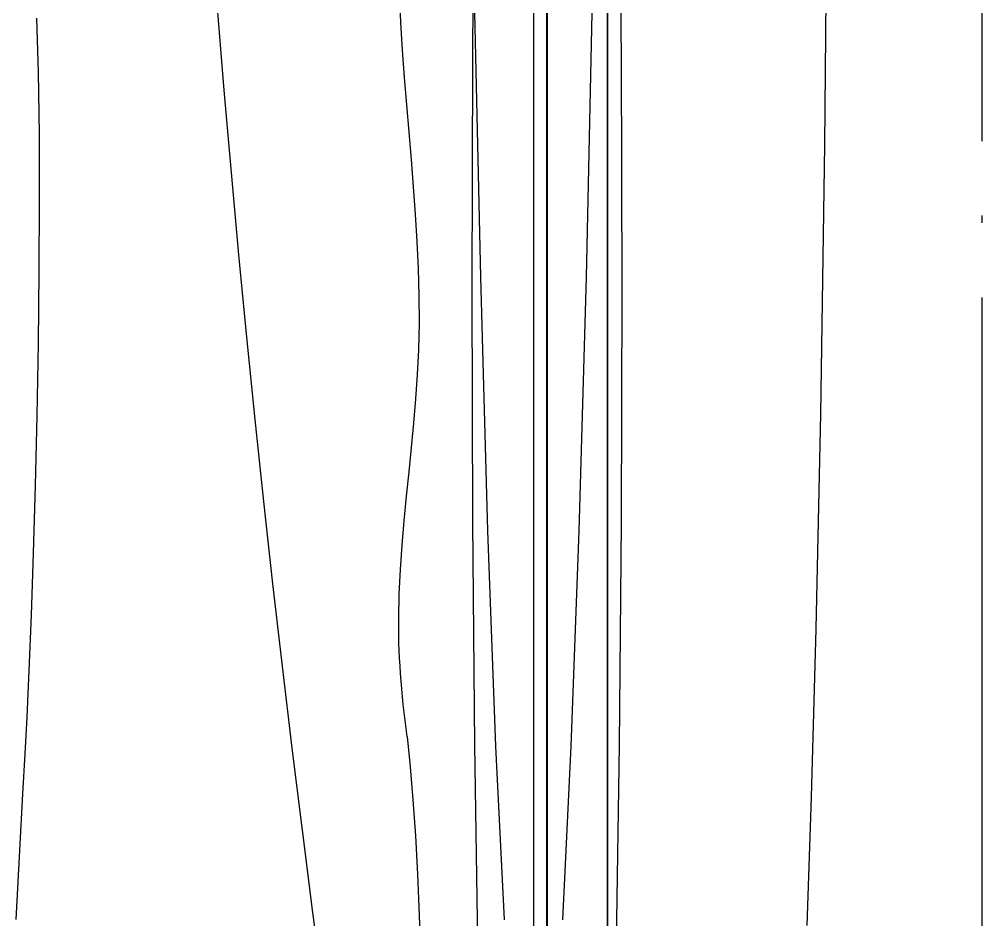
# Model space of a CAD drawing. Extents: x 11992 to 29481, y -6727 to 6811.
# Drawn here: x 21739.3 to 21997.7, y 1192.9 to 1434.7 of the extents above; entities that cross this region are included whole.
import ezdxf

# ---------------------------------------------------------------- set-up
doc = ezdxf.new("R2010")
doc.units = 0
doc.header["$MEASUREMENT"] = 0
doc.linetypes.add('DOTE', pattern=[2.42, 2, -0.2, 0.02, -0.2])
doc.layers.get('0').update_dxf_attribs({"color": 8, "linetype": 'CONTINUOUS'})
doc.layers.add('zoylight 4标注', color=9, linetype='CONTINUOUS')
doc.layers.add('zoylight 5回路', color=4, linetype='CONTINUOUS')

msp = doc.modelspace()

# ---------------------------------------------------------------- linework, layer by layer
for p, q in [((21877.37, 2739.53, -2340.43), (21877.37, 1129.56, -2340.43)), ((21897.26, 2739.53, -2340.43), (21897.26, 1129.56, -2340.43)), ((21897.26, 1129.56, -2110.34), (21897.26, 2739.53, -2110.34)), ((21880.91, 1822.02, -2368.6), (21880.91, 902.03, -2368.6)), ((21880.91, 1822.02, -1988.6), (21880.91, 902.03, -1988.6)), ((21881.09, 1822.02, -2368.6), (21881.09, 902.03, -2368.6)), ((21881.09, 1822.02, -1988.6), (21881.09, 902.03, -1988.6)), ((21881.1, 1821.61, -1878.87), (21881.1, 893.99, -1878.87)), ((21881.1, 1821.61, -2368.6), (21881.1, 901.07, -2368.6)), ((21881.1, 1821.61, -2118.6), (21881.1, 901.07, -2118.6)), ((21881.1, 901.07, -1638.61), (21881.1, 1821.61, -1638.61)), ((21881.1, 1821.61, -1897.87), (21881.1, 901.07, -1897.87)), ((21897.26, 1429.87, -2041.42), (21897.26, 1499.91, -2041.29)), ((21897.26, 1420.25, -2043.95), (21897.26, 1491.05, -2043.84)), ((21955.61, 1400.84, -1940.43), (21956.49, 1489.14, -1940.43)), ((21861.08, 1424.42, -2368.6), (21861.6, 1484.28, -2368.6)), ((21861.08, 1424.42, -1988.6), (21861.6, 1484.28, -1988.6)), ((21900.35, 1484.29, -2368.6), (21900.9, 1424.43, -2368.6)), ((21900.35, 1484.29, -1988.6), (21900.9, 1424.43, -1988.6)), ((21881.1, 1453.45, -2078.19), (21881.1, 1428.32, -2077.98)), ((21881.1, 1448.52, -2075.63), (21881.1, 1423.91, -2075.44)), ((21881.1, 1434.34, -1739.18), (21881.1, 1446.83, -1738.92)), ((21881.1, 1434.34, -1990.91), (21881.1, 1446.83, -1991.18)), ((21841.78, 1433.77, -2340.43), (21841.3, 1444.27, -2340.43)), ((21863.23, 1365.39, -2340.43), (21861.54, 1442.7, -2340.43)), ((21881.1, 1442.07, -2030.43), (21881.1, 1417.71, -2030.36)), ((21893.2, 1442.7, -2340.43), (21891.51, 1365.38, -2340.43)), ((21897.26, 1395.64, -1997.43), (21897.26, 1443.17, -1996.79)), ((21897.26, 1365.39, -2093.09), (21897.26, 1442.7, -2091.03)), ((21897.26, 1442.7, -2129.65), (21897.26, 1365.39, -2127.59)), ((21881.1, 1439.03, -2118.68), (21881.1, 1412.68, -2118.91)), ((21744.5, 1420.32, -1634.2), (21744.07, 1434.99, -1634.45)), ((21881.1, 1421.83, -1739.37), (21881.1, 1434.34, -1739.18)), ((21881.1, 1421.83, -1990.72), (21881.1, 1434.34, -1990.91)), ((21897.26, 1350.16, -2083.17), (21897.26, 1436.53, -2083.37)), ((21842.24, 1426.39, -2340.43), (21841.78, 1433.77, -2340.43)), ((21897.26, 1345.88, -2041.51), (21897.26, 1429.87, -2041.42)), ((21881.1, 1428.32, -2077.98), (21881.1, 1408.83, -2077.76)), ((21842.78, 1419.03, -2340.43), (21842.24, 1426.39, -2340.43)), ((21860.91, 1362.02, -2368.6), (21861.08, 1424.42, -2368.6)), ((21860.91, 1362.02, -1988.6), (21861.08, 1424.42, -1988.6)), ((21900.9, 1424.43, -2368.6), (21901.09, 1362.03, -2368.6)), ((21900.9, 1424.43, -1988.6), (21901.09, 1362.03, -1988.6)), ((21881.1, 1423.91, -2075.44), (21881.1, 1404.93, -2075.22)), ((21881.1, 1409.31, -1739.48), (21881.1, 1421.83, -1739.37)), ((21881.1, 1409.31, -1990.62), (21881.1, 1421.83, -1990.72)), ((21744.73, 1403.79, -1634.07), (21744.5, 1420.32, -1634.2)), ((21843.37, 1411.68, -2340.43), (21842.78, 1419.03, -2340.43)), ((21897.26, 1335.5, -2044.02), (21897.26, 1420.25, -2043.95)), ((21881.1, 1417.71, -2030.36), (21881.1, 1395.5, -2030.29)), ((21843.98, 1404.33, -2340.43), (21843.37, 1411.68, -2340.43)), ((21881.1, 1412.68, -2118.91), (21881.1, 1391.94, -2119.14)), ((21881.1, 1396.79, -1739.5), (21881.1, 1409.31, -1739.48)), ((21881.1, 1396.79, -1990.6), (21881.1, 1409.31, -1990.62)), ((21881.1, 1408.93, -1739.48), (21881.1, 1401.54, -1740.83)), ((21881.1, 1408.93, -1990.62), (21881.1, 1401.54, -1989.26)), ((21881.1, 1408.83, -2077.76), (21881.1, 1394.04, -2077.51)), ((21744.78, 1385.86, -1634.04), (21744.73, 1403.79, -1634.07)), ((21844.6, 1396.99, -2340.43), (21843.98, 1404.33, -2340.43)), ((21881.1, 1404.93, -2075.22), (21881.1, 1390.65, -2074.99)), ((21881.1, 1401.54, -1740.83), (21881.1, 1394.06, -1742.07)), ((21881.1, 1401.54, -1989.26), (21881.1, 1394.06, -1988.03)), ((21954.51, 1328.73, -1940.43), (21955.61, 1400.84, -1940.43)), ((21845.18, 1389.66, -2340.43), (21844.6, 1396.99, -2340.43)), ((21881.1, 1384.27, -1739.42), (21881.1, 1396.79, -1739.5)), ((21881.1, 1384.27, -1990.67), (21881.1, 1396.79, -1990.6)), ((21897.26, 1346.82, -1998.3), (21897.26, 1395.64, -1997.43)), ((21881.1, 1395.5, -2030.29), (21881.1, 1375.68, -2030.19)), ((21881.1, 1394.06, -1742.07), (21881.1, 1386.49, -1743.18)), ((21881.1, 1394.06, -1988.03), (21881.1, 1386.49, -1986.91)), ((21881.1, 1394.04, -2077.51), (21881.1, 1383.01, -2077.25)), ((21881.1, 1391.94, -2119.14), (21881.1, 1375.87, -2119.37)), ((21881.1, 1390.65, -2074.99), (21881.1, 1380.13, -2074.74)), ((21845.71, 1382.34, -2340.43), (21845.18, 1389.66, -2340.43)), ((21744.68, 1366.99, -1634.1), (21744.78, 1385.86, -1634.04)), ((21881.1, 1386.49, -1743.18), (21881.1, 1378.83, -1744.18)), ((21881.1, 1386.49, -1986.91), (21881.1, 1378.83, -1985.91)), ((21881.1, 1371.74, -1739.26), (21881.1, 1384.27, -1739.42)), ((21881.1, 1371.74, -1990.83), (21881.1, 1384.27, -1990.67)), ((21881.1, 1383.01, -2077.25), (21881.1, 1374.81, -2076.97)), ((21846.15, 1375.03, -2340.43), (21845.71, 1382.34, -2340.43)), ((21881.1, 1380.13, -2074.74), (21881.1, 1372.43, -2074.49)), ((21881.1, 1378.83, -1744.18), (21881.1, 1371.07, -1745.07)), ((21881.1, 1378.83, -1985.91), (21881.1, 1371.07, -1985.03)), ((21846.49, 1367.73, -2340.43), (21846.15, 1375.03, -2340.43)), ((21881.1, 1375.87, -2119.37), (21881.1, 1363.54, -2119.59)), ((21881.1, 1375.68, -2030.19), (21881.1, 1358.46, -2030.01)), ((21881.1, 1374.81, -2076.97), (21881.1, 1368.49, -2076.69)), ((21881.1, 1372.43, -2074.49), (21881.1, 1366.61, -2074.22)), ((21881.1, 1359.23, -1738.99), (21881.1, 1371.74, -1739.26)), ((21881.1, 1359.23, -1991.1), (21881.1, 1371.74, -1990.83)), ((21881.1, 1371.07, -1745.07), (21881.1, 1363.23, -1745.83)), ((21881.1, 1371.07, -1985.03), (21881.1, 1363.23, -1984.26)), ((21846.69, 1360.43, -2340.43), (21846.49, 1367.73, -2340.43)), ((21881.1, 1368.49, -2076.69), (21881.1, 1363.12, -2076.4)), ((21744.44, 1347.64, -1634.24), (21744.68, 1366.99, -1634.1)), ((21865.15, 1297.33, -2340.43), (21863.23, 1365.39, -2340.43)), ((21881.1, 1366.61, -2074.22), (21881.1, 1361.73, -2073.95)), ((21891.51, 1365.38, -2340.43), (21889.59, 1297.33, -2340.43)), ((21897.26, 1297.33, -2095.44), (21897.26, 1365.39, -2093.09)), ((21897.26, 1365.39, -2127.59), (21897.26, 1297.33, -2125.25)), ((21861.1, 1299.62, -2368.6), (21860.91, 1362.02, -2368.6)), ((21861.11, 1299.62, -1988.6), (21860.91, 1362.02, -1988.6)), ((21881.1, 1363.54, -2119.59), (21881.1, 1354.01, -2119.81)), ((21881.1, 1363.23, -1745.83), (21881.1, 1355.29, -1746.48)), ((21881.1, 1363.23, -1984.26), (21881.1, 1355.29, -1983.61)), ((21881.1, 1363.12, -2076.4), (21881.1, 1357.26, -2076.06)), ((21901.09, 1362.03, -2368.6), (21900.92, 1299.62, -2368.6)), ((21901.09, 1362.03, -1988.6), (21900.92, 1299.62, -1988.6)), ((21846.74, 1353.14, -2340.43), (21846.69, 1360.43, -2340.43)), ((21881.1, 1361.73, -2073.95), (21881.1, 1355.89, -2073.62)), ((21881.1, 1346.72, -1738.63), (21881.1, 1359.23, -1738.99)), ((21881.1, 1346.72, -1991.47), (21881.1, 1359.23, -1991.1)), ((21881.1, 1358.46, -2030.01), (21881.1, 1350.47, -2029.87)), ((21881.1, 1357.26, -2076.06), (21881.1, 1351.41, -2075.73)), ((21881.1, 1355.89, -2073.62), (21881.1, 1350.04, -2073.28)), ((21881.1, 1355.29, -1746.48), (21881.1, 1347.26, -1747.01)), ((21881.1, 1355.29, -1983.61), (21881.1, 1347.26, -1983.08)), ((21846.59, 1345.86, -2340.43), (21846.74, 1353.14, -2340.43)), ((21881.1, 1354.01, -2119.81), (21881.1, 1346.35, -2120.03)), ((21881.1, 1351.41, -2075.73), (21881.1, 1345.56, -2075.4)), ((21881.1, 1350.47, -2029.87), (21881.1, 1343.23, -2029.71)), ((21881.1, 1350.04, -2073.28), (21881.1, 1344.2, -2072.96)), ((21897.26, 1248.52, -2082.99), (21897.26, 1350.16, -2083.17)), ((21744.09, 1328.27, -1634.44), (21744.44, 1347.64, -1634.24)), ((21881.1, 1347.26, -1747.01), (21881.1, 1339.14, -1747.42)), ((21881.1, 1347.26, -1983.08), (21881.1, 1339.14, -1982.67)), ((21881.1, 1334.23, -1738.15), (21881.1, 1346.72, -1738.63)), ((21881.1, 1334.23, -1991.94), (21881.1, 1346.72, -1991.47)), ((21897.26, 1297.01, -1999.43), (21897.26, 1346.82, -1998.3)), ((21846.28, 1339.31, -2340.43), (21846.59, 1345.86, -2340.43)), ((21881.1, 1346.35, -2120.03), (21881.1, 1339.61, -2120.23)), ((21881.1, 1345.56, -2075.4), (21881.1, 1339.72, -2075.08)), ((21881.1, 1344.2, -2072.96), (21881.1, 1338.36, -2072.64)), ((21897.26, 1246.54, -2041.57), (21897.26, 1345.88, -2041.51)), ((21881.1, 1343.23, -2029.71), (21881.1, 1336.65, -2029.53)), ((21845.83, 1332.75, -2340.43), (21846.28, 1339.31, -2340.43)), ((21881.1, 1339.72, -2075.08), (21881.1, 1333.88, -2074.79)), ((21881.1, 1339.61, -2120.23), (21881.1, 1326.27, -2120.59)), ((21881.1, 1339.14, -1747.42), (21881.1, 1330.93, -1747.72)), ((21881.1, 1339.14, -1982.67), (21881.1, 1330.93, -1982.38)), ((21881.1, 1338.36, -2072.64), (21881.1, 1332.52, -2072.35)), ((21881.1, 1336.65, -2029.53), (21881.1, 1330.66, -2029.34)), ((21881.1, 1325.77, -1737.76), (21881.1, 1334.23, -1738.15)), ((21881.1, 1325.77, -1992.33), (21881.1, 1334.23, -1991.94)), ((21881.1, 1333.88, -2074.79), (21881.1, 1328.04, -2074.52)), ((21897.26, 1235.4, -2044.05), (21897.26, 1335.5, -2044.02)), ((21845.27, 1326.21, -2340.43), (21845.83, 1332.75, -2340.43)), ((21881.1, 1332.52, -2072.35), (21881.1, 1326.69, -2072.08)), ((21881.1, 1330.93, -1747.72), (21881.1, 1322.62, -1747.89)), ((21881.1, 1330.93, -1982.38), (21881.1, 1322.62, -1982.2)), ((21881.1, 1330.66, -2029.34), (21881.1, 1325.21, -2029.14)), ((21897.26, 1330.18, -2391.29), (21897.26, 1330.21, -2390.46)), ((21897.26, 1330.21, -2390.46), (21897.26, 1330.21, -2340.08)), ((21897.26, 1330.21, -2340.08), (21897.26, 1240.21, -2340.08)), ((21897.26, 1330.11, -2392.13), (21897.26, 1330.18, -2391.29)), ((21897.26, 1330.02, -2392.95), (21897.26, 1330.11, -2392.13)), ((21897.26, 1329.9, -2393.78), (21897.26, 1330.02, -2392.95)), ((21897.26, 1329.76, -2394.6), (21897.26, 1329.9, -2393.78)), ((21897.26, 1329.58, -2395.41), (21897.26, 1329.76, -2394.6)), ((21897.26, 1329.37, -2396.22), (21897.26, 1329.58, -2395.41)), ((21897.26, 1329.14, -2397.02), (21897.26, 1329.37, -2396.22)), ((21897.26, 1328.88, -2397.81), (21897.26, 1329.14, -2397.02)), ((21897.26, 1328.6, -2398.59), (21897.26, 1328.88, -2397.81)), ((21897.26, 1328.28, -2399.37), (21897.26, 1328.6, -2398.59)), ((21953.28, 1270.99, -1940.43), (21954.51, 1328.73, -1940.43)), ((21743.65, 1309.34, -1634.7), (21744.09, 1328.27, -1634.44)), ((21844.64, 1319.66, -2340.43), (21845.27, 1326.21, -2340.43)), ((21881.1, 1328.04, -2074.52), (21881.1, 1322.2, -2074.27)), ((21881.1, 1326.69, -2072.08), (21881.1, 1320.85, -2071.83)), ((21881.1, 1326.27, -2120.59), (21881.1, 1312.91, -2120.9)), ((21881.1, 1317.31, -1737.35), (21881.1, 1325.77, -1737.76)), ((21881.1, 1317.31, -1992.75), (21881.1, 1325.77, -1992.33)), ((21897.26, 1327.94, -2400.13), (21897.26, 1328.28, -2399.37)), ((21897.26, 1327.58, -2400.87), (21897.26, 1327.94, -2400.13)), ((21897.26, 1327.19, -2401.61), (21897.26, 1327.58, -2400.87)), ((21897.26, 1326.77, -2402.33), (21897.26, 1327.19, -2401.61)), ((21897.26, 1326.33, -2403.04), (21897.26, 1326.77, -2402.33)), ((21897.26, 1325.86, -2403.73), (21897.26, 1326.33, -2403.04)), ((21897.26, 1325.37, -2404.4), (21897.26, 1325.86, -2403.73)), ((21881.1, 1325.21, -2029.14), (21881.1, 1320.23, -2028.94)), ((21897.26, 1324.86, -2405.06), (21897.26, 1325.37, -2404.4)), ((21897.26, 1324.33, -2405.7), (21897.26, 1324.86, -2405.06)), ((21897.26, 1323.77, -2406.32), (21897.26, 1324.33, -2405.7)), ((21897.26, 1323.2, -2406.92), (21897.26, 1323.77, -2406.32)), ((21897.26, 1322.6, -2407.5), (21897.26, 1323.2, -2406.92)), ((21881.1, 1322.62, -1747.89), (21881.1, 1314.22, -1747.95)), ((21881.1, 1322.62, -1982.2), (21881.1, 1314.22, -1982.14)), ((21881.1, 1322.2, -2074.27), (21881.1, 1316.36, -2074.06)), ((21881.1, 1320.85, -2071.83), (21881.1, 1315.01, -2071.63)), ((21897.26, 1321.98, -2408.06), (21897.26, 1322.6, -2407.5)), ((21897.26, 1321.35, -2408.6), (21897.26, 1321.98, -2408.06)), ((21897.26, 1320.69, -2409.12), (21897.26, 1321.35, -2408.6)), ((21897.26, 1320.02, -2409.61), (21897.26, 1320.69, -2409.12)), ((21843.97, 1313.12, -2340.43), (21844.64, 1319.66, -2340.43)), ((21881.1, 1320.23, -2028.94), (21881.1, 1315.65, -2028.75)), ((21897.26, 1319.33, -2410.08), (21897.26, 1320.02, -2409.61)), ((21897.26, 1251.09, -2410.08), (21897.26, 1319.33, -2410.08)), ((21881.1, 1308.85, -1736.92), (21881.1, 1317.31, -1737.35)), ((21881.1, 1308.85, -1993.17), (21881.1, 1317.31, -1992.75)), ((21881.1, 1316.36, -2074.06), (21881.1, 1310.52, -2073.89)), ((21881.1, 1315.65, -2028.75), (21881.1, 1311.4, -2028.58)), ((21843.31, 1306.57, -2340.43), (21843.97, 1313.12, -2340.43)), ((21881.1, 1315.01, -2071.63), (21881.1, 1309.16, -2071.46)), ((21881.1, 1312.91, -2120.9), (21881.1, 1299.54, -2121.13)), ((21881.1, 1311.4, -2028.58), (21881.1, 1307.41, -2028.42)), ((21881.1, 1310.52, -2073.89), (21881.1, 1304.67, -2073.77)), ((21743.14, 1291.31, -1634.99), (21743.65, 1309.34, -1634.7)), ((21881.1, 1309.16, -2071.46), (21881.1, 1303.32, -2071.33)), ((21881.1, 1300.39, -1736.52), (21881.1, 1308.85, -1736.92)), ((21881.1, 1300.39, -1993.58), (21881.1, 1308.85, -1993.17)), ((21842.68, 1300.02, -2340.43), (21843.31, 1306.57, -2340.43)), ((21881.1, 1307.41, -2028.42), (21881.1, 1303.63, -2028.29)), ((21881.1, 1304.67, -2073.77), (21881.1, 1298.81, -2073.69)), ((21881.1, 1303.63, -2028.29), (21881.1, 1299.98, -2028.19)), ((21881.1, 1303.32, -2071.33), (21881.1, 1297.47, -2071.26)), ((21842.12, 1293.47, -2340.43), (21842.68, 1300.02, -2340.43)), ((21881.1, 1291.93, -1736.14), (21881.1, 1300.39, -1736.52)), ((21881.1, 1291.93, -1993.95), (21881.1, 1300.39, -1993.58)), ((21881.1, 1299.98, -2028.19), (21881.1, 1296.39, -2028.13)), ((21861.65, 1239.76, -2368.6), (21861.1, 1299.62, -2368.6)), ((21861.65, 1239.76, -1988.6), (21861.11, 1299.62, -1988.6)), ((21867.27, 1239.49, -2340.43), (21865.15, 1297.33, -2340.43)), ((21881.1, 1299.54, -2121.13), (21881.1, 1286.17, -2121.3)), ((21881.1, 1298.81, -2073.69), (21881.1, 1292.94, -2073.67)), ((21881.1, 1297.47, -2071.26), (21881.1, 1291.62, -2071.24)), ((21889.59, 1297.33, -2340.43), (21887.46, 1239.49, -2340.43)), ((21897.26, 1239.5, -2098.03), (21897.26, 1297.33, -2095.44)), ((21897.26, 1297.33, -2125.25), (21897.26, 1239.5, -2122.65)), ((21900.92, 1299.62, -2368.6), (21900.4, 1239.77, -2368.6)), ((21900.92, 1299.62, -1988.6), (21900.4, 1239.77, -1988.6)), ((21881.1, 1296.39, -2028.13), (21881.1, 1292.96, -2028.11)), ((21897.26, 1246.54, -2000.86), (21897.26, 1297.01, -1999.43)), ((21841.66, 1286.9, -2340.43), (21842.12, 1293.47, -2340.43)), ((21881.1, 1292.96, -2028.11), (21881.1, 1289.53, -2028.13)), ((21881.1, 1292.94, -2073.67), (21881.1, 1288.69, -2073.68)), ((21742.59, 1274.64, -1635.31), (21743.14, 1291.31, -1634.99)), ((21881.1, 1283.48, -1735.83), (21881.1, 1291.93, -1736.14)), ((21881.1, 1283.48, -1994.26), (21881.1, 1291.93, -1993.95)), ((21881.1, 1291.62, -2071.24), (21881.1, 1287.36, -2071.25)), ((21881.1, 1289.53, -2028.13), (21881.1, 1286.09, -2028.17)), ((21881.1, 1288.69, -2073.68), (21881.1, 1284.43, -2073.72)), ((21881.1, 1287.36, -2071.25), (21881.1, 1283.1, -2071.29)), ((21841.34, 1280.33, -2340.43), (21841.66, 1286.9, -2340.43)), ((21881.1, 1286.17, -2121.3), (21881.1, 1272.79, -2121.38)), ((21881.1, 1286.09, -2028.17), (21881.1, 1282.66, -2028.24)), ((21881.1, 1284.43, -2073.72), (21881.1, 1280.17, -2073.78)), ((21881.1, 1275.03, -1735.6), (21881.1, 1283.48, -1735.83)), ((21881.1, 1275.03, -1994.49), (21881.1, 1283.48, -1994.26)), ((21881.1, 1283.1, -2071.29), (21881.1, 1278.84, -2071.35)), ((21881.1, 1282.66, -2028.24), (21881.1, 1279.22, -2028.31)), ((21841.2, 1273.75, -2340.43), (21841.34, 1280.33, -2340.43)), ((21881.1, 1280.17, -2073.78), (21881.1, 1275.91, -2073.84)), ((21881.1, 1279.22, -2028.31), (21881.1, 1275.78, -2028.4)), ((21881.1, 1278.84, -2071.35), (21881.1, 1274.58, -2071.41)), ((21742.01, 1259.8, -1635.64), (21742.59, 1274.64, -1635.31)), ((21881.1, 1275.91, -2073.84), (21881.1, 1271.65, -2073.91)), ((21881.1, 1275.78, -2028.4), (21881.1, 1272.34, -2028.48)), ((21881.1, 1266.58, -1735.46), (21881.1, 1275.03, -1735.6)), ((21881.1, 1266.58, -1994.63), (21881.1, 1275.03, -1994.49)), ((21881.1, 1274.58, -2071.41), (21881.1, 1270.31, -2071.47)), ((21841.27, 1267.16, -2340.43), (21841.2, 1273.75, -2340.43)), ((21881.1, 1272.79, -2121.38), (21881.1, 1259.41, -2121.37)), ((21881.1, 1272.34, -2028.48), (21881.1, 1268.9, -2028.55)), ((21881.1, 1271.65, -2073.91), (21881.1, 1267.4, -2073.96)), ((21881.1, 1270.31, -2071.47), (21881.1, 1266.05, -2071.53)), ((21952.02, 1225.79, -1940.43), (21953.28, 1270.99, -1940.43)), ((21841.35, 1265.13, -2340.43), (21841.27, 1267.16, -2340.43)), ((21881.1, 1268.9, -2028.55), (21881.1, 1265.45, -2028.61)), ((21881.1, 1267.4, -2073.96), (21881.1, 1263.14, -2074)), ((21881.1, 1258.15, -1735.45), (21881.1, 1266.58, -1735.46)), ((21881.1, 1258.15, -1994.64), (21881.1, 1266.58, -1994.63)), ((21841.45, 1263.09, -2340.43), (21841.35, 1265.13, -2340.43)), ((21881.1, 1266.05, -2071.53), (21881.1, 1261.78, -2071.57)), ((21881.1, 1265.45, -2028.61), (21881.1, 1262, -2028.65)), ((21841.57, 1261.04, -2340.43), (21841.45, 1263.09, -2340.43)), ((21881.1, 1263.14, -2074), (21881.1, 1258.9, -2074.02)), ((21881.1, 1262, -2028.65), (21881.1, 1258.55, -2028.66)), ((21881.1, 1261.78, -2071.57), (21881.1, 1257.53, -2071.58)), ((21741.44, 1247.23, -1635.97), (21742.01, 1259.8, -1635.64)), ((21841.71, 1258.99, -2340.43), (21841.57, 1261.04, -2340.43)), ((21841.87, 1256.92, -2340.43), (21841.71, 1258.99, -2340.43)), ((21881.1, 1259.41, -2121.37), (21881.1, 1246.02, -2121.28)), ((21881.1, 1258.9, -2074.02), (21881.1, 1254.65, -2074)), ((21842.04, 1254.85, -2340.43), (21841.87, 1256.92, -2340.43)), ((21881.1, 1258.55, -2028.66), (21881.1, 1255.09, -2028.63)), ((21881.1, 1249.72, -1735.58), (21881.1, 1258.15, -1735.45)), ((21881.1, 1249.72, -1994.51), (21881.1, 1258.15, -1994.64)), ((21881.1, 1257.53, -2071.58), (21881.1, 1253.27, -2071.56)), ((21842.23, 1252.76, -2340.43), (21842.04, 1254.85, -2340.43)), ((21881.1, 1255.09, -2028.63), (21881.1, 1250.47, -2028.53)), ((21881.1, 1254.65, -2074), (21881.1, 1250.41, -2073.94)), ((21842.44, 1250.66, -2340.43), (21842.23, 1252.76, -2340.43)), ((21881.1, 1253.27, -2071.56), (21881.1, 1249.02, -2071.51)), ((21897.26, 1250.4, -2409.61), (21897.26, 1251.09, -2410.08)), ((21842.67, 1248.55, -2340.43), (21842.44, 1250.66, -2340.43)), ((21842.91, 1246.41, -2340.43), (21842.67, 1248.55, -2340.43)), ((21881.1, 1250.47, -2028.53), (21881.1, 1245.85, -2028.37)), ((21881.1, 1250.41, -2073.94), (21881.1, 1246.18, -2073.83)), ((21881.1, 1241.31, -1735.88), (21881.1, 1249.72, -1735.58)), ((21881.1, 1241.31, -1994.21), (21881.1, 1249.72, -1994.51)), ((21881.1, 1249.02, -2071.51), (21881.1, 1244.78, -2071.4)), ((21897.26, 1249.73, -2409.12), (21897.26, 1250.4, -2409.61)), ((21897.26, 1249.08, -2408.6), (21897.26, 1249.73, -2409.12)), ((21897.26, 1248.44, -2408.06), (21897.26, 1249.08, -2408.6)), ((21897.26, 1248.52, -2082.99), (21897.26, 1242.86, -2082.72)), ((21897.26, 1247.83, -2407.5), (21897.26, 1248.44, -2408.06)), ((21740.88, 1237.41, -1636.3), (21741.44, 1247.23, -1635.97)), ((21843.17, 1244.26, -2340.43), (21842.91, 1246.41, -2340.43)), ((21881.1, 1246.18, -2073.83), (21881.1, 1241.95, -2073.67)), ((21881.1, 1246.02, -2121.28), (21881.1, 1232.64, -2121.08)), ((21881.1, 1245.85, -2028.37), (21881.1, 1241.23, -2028.16)), ((21897.26, 1247.23, -2406.92), (21897.26, 1247.83, -2407.5)), ((21897.26, 1246.65, -2406.32), (21897.26, 1247.23, -2406.92)), ((21897.26, 1246.1, -2405.7), (21897.26, 1246.65, -2406.32)), ((21897.26, 1246.54, -2000.86), (21897.26, 1241.05, -2000.77)), ((21897.26, 1246.54, -2041.57), (21897.26, 1238.58, -2041.61)), ((21897.26, 1245.56, -2405.06), (21897.26, 1246.1, -2405.7)), ((21843.45, 1242.09, -2340.43), (21843.17, 1244.26, -2340.43)), ((21881.1, 1244.78, -2071.4), (21881.1, 1240.54, -2071.24)), ((21897.26, 1245.05, -2404.4), (21897.26, 1245.56, -2405.06)), ((21897.26, 1244.56, -2403.73), (21897.26, 1245.05, -2404.4)), ((21897.26, 1244.1, -2403.04), (21897.26, 1244.56, -2403.73)), ((21897.26, 1243.66, -2402.33), (21897.26, 1244.1, -2403.04)), ((21897.26, 1243.24, -2401.61), (21897.26, 1243.66, -2402.33)), ((21897.26, 1242.85, -2400.87), (21897.26, 1243.24, -2401.61)), ((21843.45, 1242.09, -2340.43), (21844.28, 1233.94, -2340.43)), ((21881.1, 1241.95, -2073.67), (21881.1, 1238.42, -2073.47)), ((21881.1, 1232.9, -1736.36), (21881.1, 1241.31, -1735.88)), ((21881.1, 1232.9, -1993.73), (21881.1, 1241.31, -1994.21)), ((21881.1, 1241.23, -2028.16), (21881.1, 1236.61, -2027.91)), ((21881.1, 1240.54, -2071.24), (21881.1, 1237.03, -2071.05)), ((21897.26, 1242.86, -2082.72), (21897.26, 1237.2, -2082.44)), ((21897.26, 1242.48, -2400.13), (21897.26, 1242.85, -2400.87)), ((21897.26, 1242.14, -2399.37), (21897.26, 1242.48, -2400.13)), ((21897.26, 1241.83, -2398.59), (21897.26, 1242.14, -2399.37)), ((21897.26, 1241.54, -2397.81), (21897.26, 1241.83, -2398.59)), ((21897.26, 1241.28, -2397.02), (21897.26, 1241.54, -2397.81)), ((21897.26, 1241.05, -2396.22), (21897.26, 1241.28, -2397.02)), ((21897.26, 1241.05, -2000.77), (21897.26, 1235.56, -2000.48)), ((21897.26, 1240.85, -2395.41), (21897.26, 1241.05, -2396.22)), ((21897.26, 1240.67, -2394.6), (21897.26, 1240.85, -2395.41)), ((21897.26, 1240.52, -2393.78), (21897.26, 1240.67, -2394.6)), ((21897.26, 1240.4, -2392.95), (21897.26, 1240.52, -2393.78)), ((21862.52, 1183, -2368.6), (21861.65, 1239.76, -2368.6)), ((21862.52, 1183, -1988.6), (21861.65, 1239.76, -1988.6)), ((21869.58, 1192.84, -2340.43), (21867.27, 1239.49, -2340.43)), ((21881.1, 1238.42, -2073.47), (21881.1, 1234.89, -2073.24)), ((21887.46, 1239.49, -2340.43), (21885.15, 1192.84, -2340.43)), ((21897.26, 1240.31, -2392.13), (21897.26, 1240.4, -2392.95)), ((21897.26, 1240.25, -2391.29), (21897.26, 1240.31, -2392.13)), ((21897.26, 1240.21, -2390.46), (21897.26, 1240.25, -2391.29)), ((21897.26, 1240.21, -2340.08), (21897.26, 1240.21, -2390.46)), ((21897.26, 1192.84, -2100.85), (21897.26, 1239.5, -2098.03)), ((21897.26, 1239.5, -2122.65), (21897.26, 1192.84, -2119.83)), ((21897.26, 1238.58, -2041.61), (21897.26, 1230.53, -2041.82)), ((21900.4, 1239.77, -2368.6), (21899.55, 1183.01, -2368.6)), ((21900.4, 1239.77, -1988.6), (21899.55, 1183.01, -1988.6)), ((21740.25, 1226.64, -1636.66), (21740.88, 1237.41, -1636.3)), ((21881.1, 1237.03, -2071.05), (21881.1, 1233.52, -2070.82)), ((21881.1, 1236.61, -2027.91), (21881.1, 1231.99, -2027.64)), ((21897.26, 1237.2, -2082.44), (21897.26, 1231.54, -2082.15)), ((21897.26, 1235.56, -2000.48), (21897.26, 1230.04, -2000.04)), ((21897.26, 1235.4, -2044.05), (21897.26, 1230.17, -2044.09)), ((21844.28, 1233.94, -2340.43), (21845.02, 1225.05, -2340.43)), ((21881.1, 1234.89, -2073.24), (21881.1, 1231.36, -2072.98)), ((21881.1, 1233.52, -2070.82), (21881.1, 1230.01, -2070.56)), ((21881.1, 1227, -1736.82), (21881.1, 1232.9, -1736.36)), ((21881.1, 1227, -1993.27), (21881.1, 1232.9, -1993.73)), ((21881.1, 1232.64, -2121.08), (21881.1, 1219.26, -2120.77)), ((21881.1, 1231.99, -2027.64), (21881.1, 1227.36, -2027.37)), ((21881.1, 1231.36, -2072.98), (21881.1, 1227.84, -2072.69)), ((21897.26, 1231.54, -2082.15), (21897.26, 1225.87, -2081.85)), ((21897.26, 1230.53, -2041.82), (21897.26, 1222.4, -2042.17)), ((21897.26, 1230.17, -2044.09), (21897.26, 1224.42, -2044.31)), ((21881.1, 1230.01, -2070.56), (21881.1, 1226.5, -2070.27)), ((21881.1, 1227.84, -2072.69), (21881.1, 1224.32, -2072.38)), ((21897.26, 1230.04, -2000.04), (21897.26, 1224.47, -1999.51)), ((21739.45, 1211.49, -1637.12), (21740.25, 1226.64, -1636.66)), ((21845.02, 1225.05, -2340.43), (21845.67, 1215.43, -2340.43)), ((21881.1, 1227.36, -2027.37), (21881.1, 1222.74, -2027.12)), ((21881.1, 1221.11, -1737.36), (21881.1, 1227, -1736.82)), ((21881.1, 1221.11, -1992.73), (21881.1, 1227, -1993.27)), ((21881.1, 1226.5, -2070.27), (21881.1, 1222.99, -2069.96)), ((21897.26, 1225.87, -2081.85), (21897.26, 1220.2, -2081.55)), ((21950.83, 1191.3, -1940.43), (21952.02, 1225.79, -1940.43)), ((21881.1, 1224.32, -2072.38), (21881.1, 1220.8, -2072.06)), ((21881.1, 1222.99, -2069.96), (21881.1, 1219.47, -2069.64)), ((21881.1, 1222.74, -2027.12), (21881.1, 1218.12, -2026.88)), ((21897.26, 1224.47, -1999.51), (21897.26, 1218.84, -1998.93)), ((21897.26, 1224.42, -2044.31), (21897.26, 1218.21, -2044.66)), ((21897.26, 1222.4, -2042.17), (21897.26, 1214.19, -2042.62)), ((21881.1, 1215.23, -1737.95), (21881.1, 1221.11, -1737.36)), ((21881.1, 1215.23, -1992.14), (21881.1, 1221.11, -1992.73)), ((21881.1, 1220.8, -2072.06), (21881.1, 1217.28, -2071.73)), ((21897.26, 1220.2, -2081.55), (21897.26, 1214.54, -2081.24)), ((21881.1, 1219.47, -2069.64), (21881.1, 1215.96, -2069.31)), ((21881.1, 1219.26, -2120.77), (21881.1, 1205.88, -2120.35)), ((21881.1, 1218.12, -2026.88), (21881.1, 1213.5, -2026.69)), ((21881.1, 1217.28, -2071.73), (21881.1, 1213.75, -2071.41)), ((21897.26, 1218.84, -1998.93), (21897.26, 1213.11, -1998.35)), ((21897.26, 1218.21, -2044.66), (21897.26, 1211.56, -2045.11)), ((21845.67, 1215.43, -2340.43), (21846.24, 1205.08, -2340.43)), ((21881.1, 1215.96, -2069.31), (21881.1, 1212.44, -2068.98)), ((21881.1, 1209.35, -1738.56), (21881.1, 1215.23, -1737.95)), ((21881.1, 1209.35, -1991.53), (21881.1, 1215.23, -1992.14)), ((21881.1, 1213.75, -2071.41), (21881.1, 1210.23, -2071.09)), ((21881.1, 1213.5, -2026.69), (21881.1, 1208.88, -2026.56)), ((21881.1, 1212.44, -2068.98), (21881.1, 1208.92, -2068.66)), ((21897.26, 1214.54, -2081.24), (21897.26, 1208.87, -2080.92)), ((21897.26, 1214.19, -2042.62), (21897.26, 1205.89, -2043.14)), ((21897.26, 1213.11, -1998.35), (21897.26, 1207.28, -1997.82)), ((21738.53, 1192.9, -1637.65), (21739.45, 1211.49, -1637.12)), ((21881.1, 1210.23, -2071.09), (21881.1, 1206.7, -2070.79)), ((21897.26, 1211.56, -2045.11), (21897.26, 1204.52, -2045.62)), ((21881.1, 1203.48, -1739.18), (21881.1, 1209.35, -1738.56)), ((21881.1, 1203.48, -1990.92), (21881.1, 1209.35, -1991.53)), ((21881.1, 1208.92, -2068.66), (21881.1, 1205.39, -2068.36)), ((21881.1, 1208.88, -2026.56), (21881.1, 1204.26, -2026.5)), ((21897.26, 1208.87, -2080.92), (21897.26, 1203.2, -2080.6)), ((21897.26, 1207.28, -1997.82), (21897.26, 1201.31, -1997.37)), ((21846.24, 1205.08, -2340.43), (21846.72, 1194, -2340.43)), ((21881.1, 1206.7, -2070.79), (21881.1, 1203.17, -2070.51)), ((21881.1, 1205.88, -2120.35), (21881.1, 1192.52, -2119.81)), ((21881.1, 1205.39, -2068.36), (21881.1, 1201.87, -2068.07)), ((21897.26, 1205.89, -2043.14), (21897.26, 1197.51, -2043.68)), ((21897.26, 1204.52, -2045.62), (21897.26, 1197.13, -2046.15)), ((21881.1, 1204.26, -2026.5), (21881.1, 1199.64, -2026.53)), ((21881.1, 1197.62, -1739.76), (21881.1, 1203.48, -1739.18)), ((21881.1, 1197.62, -1990.33), (21881.1, 1203.48, -1990.92)), ((21881.1, 1203.17, -2070.51), (21881.1, 1199.64, -2070.26)), ((21881.1, 1201.87, -2068.07), (21881.1, 1198.34, -2067.81)), ((21897.26, 1203.2, -2080.6), (21897.26, 1197.53, -2080.28)), ((21881.1, 1199.64, -2026.53), (21881.1, 1194.98, -2026.65)), ((21881.1, 1199.64, -2070.26), (21881.1, 1192.03, -2069.83)), ((21897.26, 1201.31, -1997.37), (21897.26, 1195.19, -1997.07)), ((21881.1, 1198.34, -2067.81), (21881.1, 1190.72, -2067.39)), ((21881.1, 1191.76, -1740.29), (21881.1, 1197.62, -1739.76)), ((21881.1, 1191.76, -1989.81), (21881.1, 1197.62, -1990.33)), ((21897.26, 1197.53, -2080.28), (21897.26, 1191.87, -2079.96)), ((21897.26, 1197.51, -2043.68), (21897.26, 1189.06, -2044.2)), ((21897.26, 1197.13, -2046.15), (21897.26, 1189.42, -2046.66)), ((21846.72, 1194, -2340.43), (21847.1, 1182.18, -2340.43)), ((21881.1, 1194.98, -2026.65), (21881.1, 1190.32, -2026.87)), ((21897.26, 1195.19, -1997.07), (21897.26, 1188.89, -1996.96))]:
    msp.add_line(p, q)
at = {"layer": 'zoylight 4标注', "color": 9, "linetype": 'DOTE', "ltscale": 100}
msp.add_line((21997.75, 3537.97, 2437.44), (21997.75, -431.75, 2437.44), dxfattribs=at)
at = {"layer": 'zoylight 5回路', "linetype": 'Continuous'}
msp.add_arc((26555.73, 1817.7), 4778.4, 162.95791, 197.11973, dxfattribs=at)

doc.saveas('drawing.dxf')
